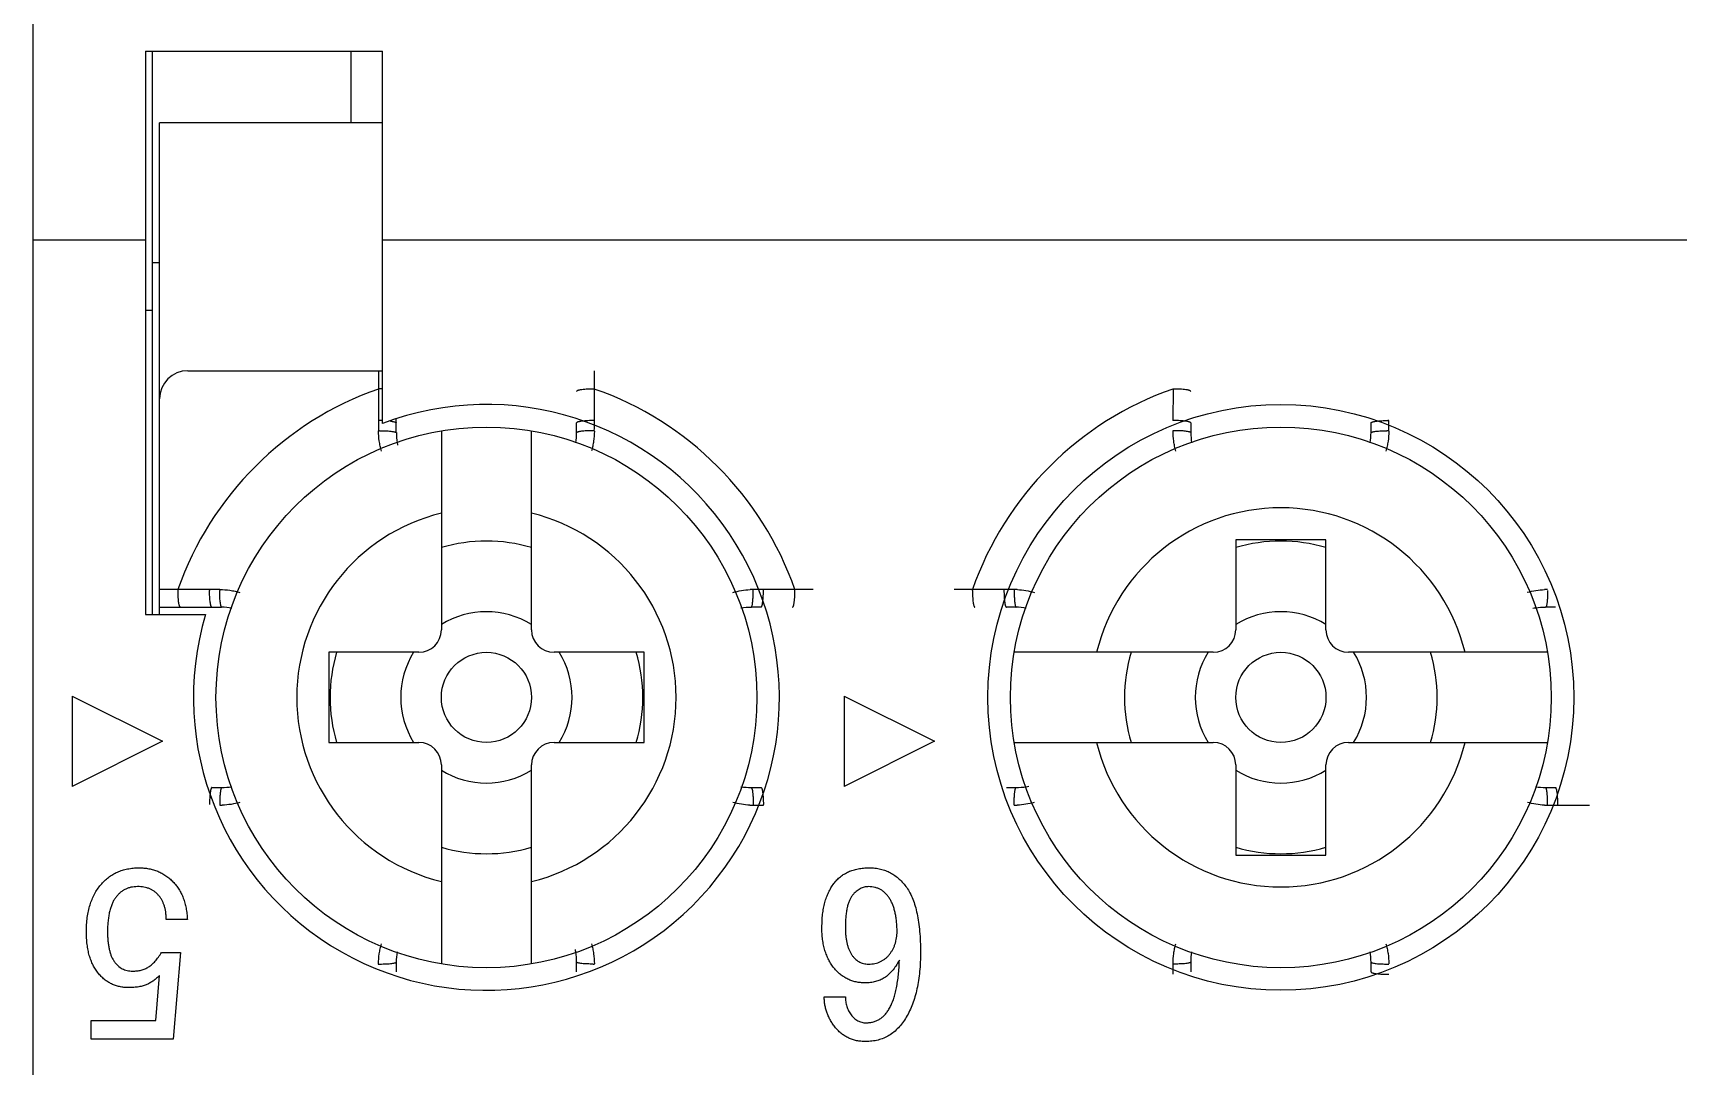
# Model space of a CAD drawing. Header units: millimetres. Extents: x 16.5 to 45.7, y 6.5 to 81.6.
# Drawn here: x 16.5 to 31.1, y 19.04 to 28.21 of the extents above; entities that cross this region are included whole.
import ezdxf

# ---------------------------------------------------------------- set-up
doc = ezdxf.new("R2010")
doc.units = ezdxf.units.MM
doc.header["$LTSCALE"] = 5.713779
doc.layers.get('0').update_dxf_attribs({"linetype": 'CONTINUOUS'})

msp = doc.modelspace()

# ---------------------------------------------------------------- linework, layer by layer
at = {"color": 7}
for p, q in [((16.496, 77.601), (16.496, 6.491)), ((17.496, 28.048), (19.599, 28.048)), ((17.496, 28.048), (17.496, 23.048)), ((17.556, 28.048), (17.556, 23.048)), ((19.321, 27.411), (19.321, 28.048)), ((19.599, 24.742), (19.599, 28.048)), ((19.599, 27.411), (17.621, 27.411)), ((17.621, 23.048), (17.621, 27.411)), ((17.496, 26.371), (16.496, 26.371)), ((42.596, 26.371), (19.599, 26.371)), ((17.556, 26.171), (17.621, 26.171)), ((17.556, 25.746), (17.496, 25.746)), ((17.871, 25.211), (19.599, 25.211)), ((19.562, 25.211), (19.564, 25.048)), ((21.479, 25.048), (21.48, 25.211)), ((19.564, 25.048), (19.563, 24.768)), ((21.479, 24.768), (21.479, 25.048)), ((26.614, 25.048), (26.613, 24.768)), ((19.721, 24.661), (19.721, 24.78)), ((20.121, 24.677), (20.121, 22.911)), ((20.921, 22.911), (20.921, 24.677)), ((21.321, 24.661), (21.321, 24.748)), ((26.771, 24.748), (26.771, 24.661)), ((28.371, 24.661), (28.371, 24.748)), ((27.971, 23.711), (27.171, 23.711)), ((27.171, 23.711), (27.171, 22.911)), ((27.971, 22.911), (27.971, 23.711)), ((17.784, 23.268), (17.621, 23.27)), ((18.064, 23.269), (17.784, 23.268)), ((23.259, 23.268), (22.979, 23.269)), ((23.421, 23.27), (23.259, 23.268)), ((24.834, 23.268), (24.671, 23.27)), ((25.114, 23.269), (24.834, 23.268)), ((17.621, 23.111), (18.171, 23.111)), ((22.958, 23.111), (22.871, 23.111)), ((25.221, 23.111), (25.135, 23.111)), ((30.008, 23.111), (29.921, 23.111)), ((17.496, 23.048), (18.028, 23.048)), ((19.921, 22.711), (19.121, 22.711)), ((19.121, 22.711), (19.121, 21.911)), ((21.921, 22.711), (21.121, 22.711)), ((21.921, 21.911), (21.921, 22.711)), ((26.971, 22.711), (25.205, 22.711)), ((29.938, 22.711), (28.171, 22.711)), ((16.846, 22.321), (17.646, 21.921)), ((16.846, 22.321), (16.846, 21.521)), ((23.696, 22.321), (24.496, 21.921)), ((23.696, 22.321), (23.696, 21.521)), ((17.646, 21.921), (16.846, 21.521)), ((19.121, 21.911), (19.921, 21.911)), ((21.121, 21.911), (21.921, 21.911)), ((24.496, 21.921), (23.696, 21.521)), ((25.205, 21.911), (26.971, 21.911)), ((28.171, 21.911), (29.938, 21.911)), ((20.121, 21.711), (20.121, 19.945)), ((20.921, 19.945), (20.921, 21.711)), ((27.171, 21.711), (27.171, 20.911)), ((27.971, 20.911), (27.971, 21.711)), ((18.085, 21.511), (18.171, 21.511)), ((22.871, 21.511), (22.958, 21.511)), ((25.135, 21.511), (25.221, 21.511)), ((29.921, 21.511), (30.008, 21.511)), ((30.029, 21.353), (30.309, 21.354)), ((27.171, 20.911), (27.971, 20.911)), ((17.867, 20.34), (17.68, 20.34)), ((17.638, 20.048), (17.805, 20.048)), ((17.805, 20.048), (17.742, 19.277)), ((19.564, 19.944), (19.564, 19.938)), ((19.721, 19.961), (19.721, 19.874)), ((21.321, 19.874), (21.321, 19.961)), ((26.771, 19.961), (26.771, 19.874)), ((28.371, 19.874), (28.371, 19.961)), ((17.588, 19.444), (17.621, 19.843)), ((23.519, 19.652), (23.707, 19.652)), ((17.013, 19.444), (17.588, 19.444)), ((17.013, 19.277), (17.013, 19.444)), ((17.742, 19.277), (17.013, 19.277))]:
    msp.add_line(p, q, dxfattribs=at)
for centre, radius in [((27.571, 22.311), 2.6), ((20.521, 22.311), 2.4), ((27.571, 22.311), 2.4), ((20.521, 22.311), 0.4), ((27.571, 22.311), 0.4)]:
    msp.add_circle(centre, radius, dxfattribs=at)
for centre, radius, start, end in [((17.871, 24.961), 0.25, 90, 180), ((20.521, 22.311), 2.9, 109.276, 160.724), ((19.571, 23.98), 1.069, 89.9999, 90.3937), ((19.571, 23.99), 1.059, 88.4552, 89.9984), ((20.521, 22.311), 2.9, 19.276, 70.724), ((27.571, 22.311), 2.9, 109.276, 160.724), ((26.621, 23.979), 1.069, 90, 90.3936), ((20.521, 22.311), 2.6, 163.5372, 110.7797), ((19.571, 23.686), 1.082, 89.9998, 90.4278), ((25.633, 24.751), 6.07, 179.8345, 180.6921), ((19.588, 23.596), 1.081, 90.8456, 91.288), ((19.571, 23.696), 1.072, 88.478, 89.9983), ((21.455, 23.61), 1.068, 89.1548, 89.6901), ((21.455, 23.596), 1.081, 88.712, 89.1544), ((15.409, 24.751), 6.07, 359.3079, 0.1655), ((20.886, 24.679), 0.593, 359.4421, 359.8642), ((26.621, 23.686), 1.083, 90, 90.4277), ((26.638, 23.596), 1.082, 90.8458, 91.2879), ((27.198, 24.678), 0.585, 180.0449, 180.3292), ((26.638, 23.615), 1.063, 90.6182, 90.8456), ((28.505, 23.607), 1.071, 89.1556, 89.6867), ((28.521, 23.686), 1.083, 89.5723, 90), ((28.505, 23.596), 1.082, 88.7121, 89.1542), ((22.459, 24.751), 6.07, 359.3079, 0.1655), ((27.936, 24.679), 0.593, 359.4421, 359.8642), ((20.322, 24.661), 0.6, 180.0077, 188.6683), ((20.321, 24.661), 0.599, 188.6683, 190.8215), ((20.721, 24.661), 0.6, 351.328, 359.996), ((27.372, 24.661), 0.6, 180.0077, 188.6683), ((27.771, 24.661), 0.6, 351.328, 359.996), ((20.521, 22.311), 1.683, 103.7495, 256.2505), ((20.521, 22.311), 1.683, 283.7495, 76.2505), ((27.571, 22.311), 1.683, 13.7495, 166.2505), ((20.521, 22.311), 1.388, 73.2468, 106.7532), ((27.571, 22.311), 1.388, 73.2468, 106.7532), ((18.081, 17.199), 6.07, 89.3079, 90.1655), ((19.147, 23.261), 1.083, 179.5723, 180), ((19.236, 23.244), 1.082, 178.7121, 179.1542), ((22.888, 22.669), 0.599, 90.0571, 92.6625), ((21.806, 23.244), 1.082, 0.8458, 1.2879), ((22.961, 17.199), 6.07, 89.8345, 90.6921), ((25.902, 23.261), 1.069, 179.6063, 180.0001), ((25.131, 17.199), 6.07, 89.3079, 90.1655), ((26.196, 23.261), 1.082, 179.5722, 180.0002), ((25.203, 22.662), 0.606, 87.2333, 89.8523), ((29.938, 22.669), 0.599, 90.0571, 92.6625), ((18.171, 22.511), 0.6, 81.328, 89.996), ((20.521, 22.311), 0.76, 58.2326, 121.7674), ((22.871, 22.51), 0.6, 90.0077, 98.7377), ((25.221, 22.511), 0.6, 81.328, 89.996), ((27.571, 22.311), 0.76, 58.2326, 121.7674), ((29.921, 22.512), 0.599, 98.6683, 100.8215), ((29.921, 22.51), 0.6, 90.0077, 98.6683), ((19.921, 22.911), 0.2, 270, 360), ((21.121, 22.911), 0.2, 180, 270), ((26.971, 22.911), 0.2, 270, 360), ((28.171, 22.911), 0.2, 180, 270), ((20.521, 22.311), 1.388, 163.2468, 196.7532), ((20.521, 22.311), 0.76, 148.2326, 211.7674), ((20.521, 22.311), 0.76, 328.2326, 31.7674), ((20.521, 22.311), 1.388, 343.2468, 16.7532), ((27.571, 22.311), 1.388, 163.2468, 196.7532), ((27.571, 22.311), 0.76, 148.2326, 211.7674), ((27.571, 22.311), 0.76, 328.2326, 31.7674), ((27.571, 22.311), 1.388, 343.2468, 16.7532), ((19.921, 21.711), 0.2, 0, 90), ((21.121, 21.711), 0.2, 90, 180), ((27.571, 22.311), 1.683, 193.7495, 346.2505), ((26.971, 21.711), 0.2, 0, 90), ((28.171, 21.711), 0.2, 90, 180), ((20.521, 22.311), 0.76, 238.2326, 301.7674), ((27.571, 22.311), 0.76, 238.2326, 301.7674), ((18.171, 22.111), 0.6, 270.0077, 278.6683), ((22.871, 22.111), 0.6, 261.2586, 269.996), ((25.221, 22.111), 0.6, 270.0077, 278.6683), ((25.221, 22.11), 0.599, 278.6683, 280.8215), ((29.921, 22.111), 0.6, 261.328, 269.996), ((19.184, 21.377), 1.03, 178.336, 180.8789), ((19.236, 21.378), 1.082, 180.8458, 181.2879), ((18.154, 21.949), 0.596, 270.0528, 272.1709), ((22.889, 21.96), 0.606, 267.2333, 269.8523), ((22.961, 27.423), 6.07, 269.3079, 270.1655), ((21.896, 21.361), 1.083, 359.5723, 0), ((25.204, 21.953), 0.599, 270.0571, 272.6625), ((29.939, 21.96), 0.606, 267.2333, 269.8523), ((28.857, 21.378), 1.081, 358.712, 359.1544), ((30.011, 27.423), 6.07, 269.3079, 270.1655), ((20.521, 22.311), 1.388, 253.2468, 286.7532), ((27.571, 22.311), 1.388, 253.2468, 286.7532), ((20.321, 19.961), 0.6, 171.328, 179.996), ((20.722, 19.961), 0.599, 8.6683, 10.8215), ((20.721, 19.961), 0.6, 0.0077, 8.6683), ((27.371, 19.961), 0.6, 171.2586, 179.996), ((27.771, 19.961), 0.6, 0.0077, 8.7377), ((21.455, 21.015), 1.071, 270.6599, 271.2871), ((20.894, 19.944), 0.585, 0.0449, 0.3292), ((32.683, 19.871), 6.07, 179.3079, 180.1655), ((27.206, 19.943), 0.593, 179.4421, 179.8642), ((26.638, 21.027), 1.082, 268.7163, 269.6457), ((28.505, 21.007), 1.063, 270.6182, 270.8456), ((28.505, 21.026), 1.082, 270.8458, 271.2879), ((27.944, 19.944), 0.585, 0.0449, 0.3292)]:
    msp.add_arc(centre, radius, start, end, dxfattribs=at)
for points, knots in [([(21.479, 25.048), (21.469, 25.048), (21.45, 25.048), (21.422, 25.047), (21.394, 25.046), (21.373, 25.043), (21.357, 25.041), (21.348, 25.039), (21.34, 25.037), (21.333, 25.036), (21.328, 25.034), (21.326, 25.032), (21.323, 25.031), (21.321, 25.029), (21.321, 25.027)], [0, 0, 0, 0, 0.174327, 0.354415, 0.529736, 0.687862, 0.756651, 0.81736, 0.86942, 0.912304, 0.945778, 0.959209, 0.97062, 1, 1, 1, 1]), ([(26.771, 25.027), (26.771, 25.029), (26.77, 25.031), (26.767, 25.032), (26.765, 25.034), (26.76, 25.035), (26.754, 25.037), (26.747, 25.039), (26.738, 25.041), (26.723, 25.043), (26.703, 25.045), (26.677, 25.047), (26.649, 25.048), (26.63, 25.048), (26.621, 25.048)], [0, 0, 0, 0, 0.0294, 0.040659, 0.053871, 0.086705, 0.128688, 0.179675, 0.239246, 0.306937, 0.46343, 0.638672, 0.821023, 1, 1, 1, 1]), ([(19.589, 24.498), (19.585, 24.513), (19.578, 24.542), (19.567, 24.602), (19.564, 24.647), (19.564, 24.677)], [0, 0, 0, 0, 0.249979, 0.50018, 1, 1, 1, 1]), ([(19.572, 24.678), (19.581, 24.678), (19.598, 24.678), (19.624, 24.677), (19.649, 24.676), (19.672, 24.674), (19.691, 24.671), (19.704, 24.669), (19.712, 24.666), (19.716, 24.665), (19.719, 24.663), (19.721, 24.662), (19.721, 24.661)], [0, 0, 0, 0, 0.17237, 0.347429, 0.516253, 0.669109, 0.797112, 0.895405, 0.932461, 0.961744, 0.983922, 1, 1, 1, 1]), ([(19.669, 24.763), (19.675, 24.763), (19.685, 24.761), (19.695, 24.759), (19.7, 24.758)], [0, 0, 0, 0, 0.548164, 1, 1, 1, 1]), ([(19.7, 24.758), (19.703, 24.757), (19.708, 24.756), (19.713, 24.754), (19.716, 24.753), (19.718, 24.752), (19.72, 24.75), (19.721, 24.749), (19.721, 24.748), (19.721, 24.748)], [0, 0, 0, 0, 0.402502, 0.561205, 0.692296, 0.797976, 0.881162, 0.946191, 1, 1, 1, 1]), ([(21.479, 24.768), (21.47, 24.768), (21.451, 24.768), (21.422, 24.767), (21.395, 24.766), (21.373, 24.763), (21.357, 24.761), (21.348, 24.759), (21.34, 24.758), (21.333, 24.756), (21.328, 24.754), (21.326, 24.753), (21.323, 24.751), (21.321, 24.749), (21.321, 24.748)], [0, 0, 0, 0, 0.17411, 0.354176, 0.529633, 0.687963, 0.756848, 0.817636, 0.869751, 0.912658, 0.946115, 0.959521, 0.970895, 1, 1, 1, 1]), ([(21.461, 24.678), (21.452, 24.678), (21.435, 24.678), (21.411, 24.677), (21.387, 24.675), (21.366, 24.673), (21.349, 24.671), (21.337, 24.668), (21.33, 24.666), (21.326, 24.664), (21.323, 24.663), (21.322, 24.662), (21.321, 24.661)], [0, 0, 0, 0, 0.17764, 0.355019, 0.523695, 0.674579, 0.800142, 0.896376, 0.932742, 0.961655, 0.983755, 1, 1, 1, 1]), ([(26.639, 24.498), (26.635, 24.512), (26.628, 24.541), (26.617, 24.6), (26.614, 24.645), (26.614, 24.675)], [0, 0, 0, 0, 0.249971, 0.500162, 1, 1, 1, 1]), ([(26.771, 24.748), (26.771, 24.749), (26.77, 24.751), (26.767, 24.752), (26.765, 24.754), (26.761, 24.755), (26.754, 24.757), (26.747, 24.759), (26.738, 24.761), (26.723, 24.763), (26.703, 24.765), (26.677, 24.767), (26.649, 24.768), (26.63, 24.768), (26.621, 24.768)], [0, 0, 0, 0, 0.029119, 0.040324, 0.053488, 0.086237, 0.128149, 0.179081, 0.238614, 0.306287, 0.462818, 0.638191, 0.820757, 1, 1, 1, 1]), ([(26.771, 24.661), (26.771, 24.662), (26.769, 24.663), (26.767, 24.665), (26.763, 24.666), (26.755, 24.669), (26.742, 24.671), (26.724, 24.674), (26.702, 24.676), (26.678, 24.677), (26.652, 24.678), (26.635, 24.678), (26.626, 24.678)], [0, 0, 0, 0, 0.016142, 0.038277, 0.067391, 0.10414, 0.201533, 0.328471, 0.48049, 0.649269, 0.825341, 1, 1, 1, 1]), ([(28.371, 24.748), (28.371, 24.749), (28.373, 24.751), (28.375, 24.752), (28.378, 24.754), (28.382, 24.755), (28.388, 24.757), (28.396, 24.759), (28.405, 24.761), (28.419, 24.763), (28.44, 24.765), (28.466, 24.767), (28.494, 24.768), (28.512, 24.768), (28.521, 24.768)], [0, 0, 0, 0, 0.029119, 0.040324, 0.053488, 0.086237, 0.128149, 0.179081, 0.238614, 0.306287, 0.462818, 0.638191, 0.820757, 1, 1, 1, 1]), ([(28.371, 24.661), (28.372, 24.662), (28.373, 24.663), (28.376, 24.664), (28.38, 24.666), (28.387, 24.668), (28.399, 24.671), (28.416, 24.673), (28.437, 24.675), (28.461, 24.677), (28.485, 24.678), (28.502, 24.678), (28.511, 24.678)], [0, 0, 0, 0, 0.016244, 0.038344, 0.067259, 0.103628, 0.199871, 0.325445, 0.476338, 0.645016, 0.822385, 1, 1, 1, 1]), ([(21.479, 24.673), (21.479, 24.644), (21.475, 24.6), (21.465, 24.542), (21.458, 24.513), (21.454, 24.499)], [0, 0, 0, 0, 0.499847, 0.750029, 1, 1, 1, 1]), ([(28.529, 24.673), (28.529, 24.644), (28.525, 24.599), (28.515, 24.541), (28.508, 24.512), (28.504, 24.498)], [0, 0, 0, 0, 0.49985, 0.750032, 1, 1, 1, 1]), ([(17.805, 23.111), (17.803, 23.111), (17.801, 23.113), (17.8, 23.115), (17.798, 23.118), (17.797, 23.123), (17.795, 23.129), (17.793, 23.137), (17.791, 23.147), (17.789, 23.162), (17.787, 23.184), (17.785, 23.211), (17.784, 23.24), (17.784, 23.259), (17.784, 23.268)], [0, 0, 0, 0, 0.02938, 0.040791, 0.054222, 0.087696, 0.13058, 0.18264, 0.243349, 0.312138, 0.470264, 0.645585, 0.825673, 1, 1, 1, 1]), ([(18.085, 23.111), (18.083, 23.111), (18.081, 23.113), (18.08, 23.115), (18.079, 23.118), (18.077, 23.122), (18.075, 23.128), (18.073, 23.136), (18.072, 23.144), (18.069, 23.159), (18.067, 23.179), (18.065, 23.206), (18.064, 23.233), (18.064, 23.252), (18.064, 23.261)], [0, 0, 0, 0, 0.029119, 0.040324, 0.053488, 0.086237, 0.128149, 0.179081, 0.238614, 0.306287, 0.462818, 0.638191, 0.820757, 1, 1, 1, 1]), ([(18.155, 23.269), (18.185, 23.269), (18.23, 23.265), (18.29, 23.254), (18.319, 23.247), (18.334, 23.243)], [0, 0, 0, 0, 0.499824, 0.75002, 1, 1, 1, 1]), ([(18.171, 23.111), (18.171, 23.111), (18.169, 23.113), (18.168, 23.116), (18.166, 23.12), (18.164, 23.128), (18.161, 23.141), (18.158, 23.16), (18.156, 23.183), (18.155, 23.208), (18.154, 23.234), (18.155, 23.252), (18.155, 23.26)], [0, 0, 0, 0, 0.016078, 0.038256, 0.067539, 0.104595, 0.202888, 0.330891, 0.483747, 0.652571, 0.82763, 1, 1, 1, 1]), ([(22.708, 23.243), (22.733, 23.25), (22.784, 23.261), (22.835, 23.267), (22.861, 23.268)], [0, 0, 0, 0, 0.499933, 1, 1, 1, 1]), ([(22.887, 23.194), (22.887, 23.199), (22.888, 23.221), (22.888, 23.244), (22.888, 23.26)], [0, 0, 0, 0, 0.247989, 1, 1, 1, 1]), ([(22.958, 23.111), (22.959, 23.111), (22.961, 23.113), (22.963, 23.115), (22.964, 23.118), (22.966, 23.123), (22.968, 23.129), (22.97, 23.137), (22.971, 23.147), (22.974, 23.163), (22.976, 23.184), (22.978, 23.212), (22.979, 23.24), (22.979, 23.26), (22.979, 23.269)], [0, 0, 0, 0, 0.029105, 0.040479, 0.053884, 0.087342, 0.130249, 0.182364, 0.243152, 0.312037, 0.470367, 0.645824, 0.82589, 1, 1, 1, 1]), ([(23.238, 23.111), (23.239, 23.111), (23.241, 23.113), (23.243, 23.115), (23.244, 23.118), (23.246, 23.123), (23.248, 23.129), (23.25, 23.137), (23.251, 23.147), (23.254, 23.162), (23.256, 23.184), (23.258, 23.211), (23.259, 23.24), (23.259, 23.259), (23.259, 23.268)], [0, 0, 0, 0, 0.02938, 0.040791, 0.054222, 0.087696, 0.13058, 0.18264, 0.243349, 0.312138, 0.470264, 0.645585, 0.825673, 1, 1, 1, 1]), ([(24.834, 23.261), (24.834, 23.252), (24.834, 23.233), (24.835, 23.206), (24.837, 23.179), (24.839, 23.159), (24.842, 23.145), (24.843, 23.136), (24.845, 23.128), (24.847, 23.122), (24.849, 23.118), (24.85, 23.115), (24.852, 23.113), (24.853, 23.111), (24.855, 23.111)], [0, 0, 0, 0, 0.178977, 0.361328, 0.53657, 0.693063, 0.760754, 0.820325, 0.871312, 0.913295, 0.946129, 0.959341, 0.9706, 1, 1, 1, 1]), ([(25.114, 23.261), (25.114, 23.252), (25.114, 23.233), (25.115, 23.206), (25.117, 23.179), (25.119, 23.159), (25.122, 23.144), (25.123, 23.136), (25.125, 23.128), (25.127, 23.122), (25.129, 23.118), (25.13, 23.115), (25.131, 23.113), (25.133, 23.111), (25.135, 23.111)], [0, 0, 0, 0, 0.179243, 0.361809, 0.537181, 0.693713, 0.761386, 0.820919, 0.871851, 0.913763, 0.946512, 0.959676, 0.970881, 1, 1, 1, 1]), ([(25.205, 23.269), (25.205, 23.256), (25.204, 23.231), (25.205, 23.207), (25.206, 23.194)], [0, 0, 0, 0, 0.496225, 1, 1, 1, 1]), ([(25.233, 23.268), (25.258, 23.267), (25.309, 23.261), (25.359, 23.25), (25.384, 23.243)], [0, 0, 0, 0, 0.500068, 1, 1, 1, 1]), ([(29.758, 23.244), (29.783, 23.25), (29.834, 23.261), (29.885, 23.267), (29.911, 23.268)], [0, 0, 0, 0, 0.499934, 1, 1, 1, 1]), ([(29.938, 23.26), (29.938, 23.255), (29.938, 23.233), (29.938, 23.211), (29.937, 23.194)], [0, 0, 0, 0, 0.246978, 1, 1, 1, 1]), ([(22.871, 23.111), (22.872, 23.112), (22.874, 23.114), (22.876, 23.119), (22.879, 23.126), (22.881, 23.136), (22.883, 23.148), (22.885, 23.167), (22.886, 23.183), (22.887, 23.194)], [0, 0, 0, 0, 0.04163, 0.104956, 0.193627, 0.309289, 0.450513, 0.615132, 1, 1, 1, 1]), ([(25.206, 23.194), (25.206, 23.183), (25.208, 23.167), (25.21, 23.148), (25.212, 23.136), (25.214, 23.126), (25.216, 23.119), (25.218, 23.114), (25.22, 23.112), (25.221, 23.111)], [0, 0, 0, 0, 0.384741, 0.549308, 0.690682, 0.806411, 0.895049, 0.958382, 1, 1, 1, 1]), ([(29.937, 23.194), (29.936, 23.183), (29.935, 23.167), (29.933, 23.148), (29.931, 23.136), (29.929, 23.126), (29.926, 23.119), (29.924, 23.114), (29.922, 23.112), (29.921, 23.111)], [0, 0, 0, 0, 0.384852, 0.549477, 0.690709, 0.806378, 0.895053, 0.958377, 1, 1, 1, 1]), ([(18.085, 21.511), (18.083, 21.511), (18.081, 21.509), (18.08, 21.507), (18.079, 21.504), (18.077, 21.5), (18.075, 21.494), (18.073, 21.486), (18.072, 21.477), (18.069, 21.463), (18.067, 21.443), (18.065, 21.416), (18.064, 21.389), (18.064, 21.37), (18.064, 21.361)], [0, 0, 0, 0, 0.029119, 0.040324, 0.053488, 0.086237, 0.128149, 0.179081, 0.238614, 0.306287, 0.462818, 0.638191, 0.820757, 1, 1, 1, 1]), ([(18.171, 21.511), (18.171, 21.511), (18.17, 21.51), (18.168, 21.507), (18.165, 21.501), (18.163, 21.491), (18.161, 21.479), (18.159, 21.464), (18.156, 21.44), (18.155, 21.421), (18.155, 21.407)], [0, 0, 0, 0, 0.017375, 0.03985, 0.103022, 0.193664, 0.31232, 0.456616, 0.623396, 1, 1, 1, 1]), ([(22.871, 21.511), (22.872, 21.51), (22.874, 21.508), (22.876, 21.503), (22.879, 21.495), (22.881, 21.486), (22.883, 21.474), (22.885, 21.454), (22.886, 21.439), (22.887, 21.428)], [0, 0, 0, 0, 0.041618, 0.104951, 0.193589, 0.309318, 0.450692, 0.615259, 1, 1, 1, 1]), ([(22.958, 21.511), (22.959, 21.511), (22.961, 21.509), (22.963, 21.507), (22.964, 21.504), (22.966, 21.5), (22.968, 21.494), (22.969, 21.486), (22.971, 21.477), (22.973, 21.463), (22.975, 21.443), (22.977, 21.416), (22.978, 21.389), (22.979, 21.37), (22.979, 21.361)], [0, 0, 0, 0, 0.029119, 0.040324, 0.053488, 0.086237, 0.128149, 0.179081, 0.238614, 0.306287, 0.462818, 0.638191, 0.820757, 1, 1, 1, 1]), ([(25.206, 21.428), (25.206, 21.439), (25.208, 21.454), (25.21, 21.474), (25.212, 21.486), (25.214, 21.495), (25.216, 21.503), (25.218, 21.508), (25.22, 21.51), (25.221, 21.511)], [0, 0, 0, 0, 0.384783, 0.549334, 0.690689, 0.806398, 0.895025, 0.958364, 1, 1, 1, 1]), ([(29.937, 21.428), (29.936, 21.439), (29.935, 21.454), (29.933, 21.474), (29.931, 21.486), (29.929, 21.495), (29.926, 21.503), (29.924, 21.508), (29.922, 21.51), (29.921, 21.511)], [0, 0, 0, 0, 0.384811, 0.549452, 0.690703, 0.806391, 0.895075, 0.958394, 1, 1, 1, 1]), ([(30.029, 21.353), (30.029, 21.362), (30.029, 21.381), (30.028, 21.41), (30.026, 21.438), (30.024, 21.459), (30.021, 21.475), (30.02, 21.484), (30.018, 21.493), (30.016, 21.499), (30.014, 21.504), (30.013, 21.507), (30.011, 21.509), (30.009, 21.511), (30.008, 21.511)], [0, 0, 0, 0, 0.17411, 0.354176, 0.529633, 0.687963, 0.756848, 0.817636, 0.869751, 0.912658, 0.946115, 0.959521, 0.970895, 1, 1, 1, 1]), ([(18.334, 21.378), (18.308, 21.371), (18.256, 21.36), (18.203, 21.355), (18.177, 21.354)], [0, 0, 0, 0, 0.499958, 1, 1, 1, 1]), ([(22.86, 21.354), (22.834, 21.355), (22.783, 21.361), (22.733, 21.372), (22.708, 21.378)], [0, 0, 0, 0, 0.500068, 1, 1, 1, 1]), ([(22.887, 21.428), (22.887, 21.415), (22.888, 21.39), (22.888, 21.366), (22.888, 21.353)], [0, 0, 0, 0, 0.503775, 1, 1, 1, 1]), ([(25.205, 21.353), (25.205, 21.366), (25.204, 21.391), (25.205, 21.415), (25.206, 21.428)], [0, 0, 0, 0, 0.496269, 1, 1, 1, 1]), ([(25.383, 21.378), (25.358, 21.371), (25.308, 21.361), (25.258, 21.355), (25.232, 21.354)], [0, 0, 0, 0, 0.499938, 1, 1, 1, 1]), ([(29.91, 21.354), (29.885, 21.355), (29.834, 21.361), (29.784, 21.372), (29.76, 21.378)], [0, 0, 0, 0, 0.500063, 1, 1, 1, 1]), ([(29.938, 21.362), (29.938, 21.367), (29.938, 21.389), (29.938, 21.411), (29.937, 21.428)], [0, 0, 0, 0, 0.246958, 1, 1, 1, 1]), ([(16.971, 20.231), (16.972, 20.253), (16.972, 20.295), (16.978, 20.356), (16.988, 20.414), (17.002, 20.468), (17.02, 20.518), (17.042, 20.565), (17.068, 20.609), (17.098, 20.648), (17.131, 20.683), (17.167, 20.714), (17.205, 20.74), (17.247, 20.761), (17.29, 20.778), (17.337, 20.789), (17.386, 20.797), (17.42, 20.798), (17.437, 20.798)], [0, 0, 0, 0, 0.077951, 0.15227, 0.222594, 0.290074, 0.354423, 0.416566, 0.47744, 0.537255, 0.595713, 0.652651, 0.708426, 0.764038, 0.820459, 0.878106, 0.937764, 1, 1, 1, 1]), ([(17.437, 20.798), (17.452, 20.798), (17.481, 20.797), (17.525, 20.791), (17.566, 20.782), (17.605, 20.768), (17.642, 20.75), (17.677, 20.729), (17.71, 20.704), (17.74, 20.675), (17.768, 20.643), (17.793, 20.608), (17.814, 20.57), (17.832, 20.529), (17.846, 20.485), (17.856, 20.439), (17.864, 20.39), (17.866, 20.357), (17.867, 20.34)], [0, 0, 0, 0, 0.064411, 0.126086, 0.185944, 0.244366, 0.302148, 0.360108, 0.418905, 0.478834, 0.539545, 0.600038, 0.661597, 0.724636, 0.789347, 0.856388, 0.926642, 1, 1, 1, 1]), ([(23.498, 20.27), (23.499, 20.29), (23.499, 20.329), (23.504, 20.386), (23.512, 20.439), (23.524, 20.489), (23.538, 20.537), (23.557, 20.58), (23.578, 20.621), (23.602, 20.658), (23.631, 20.691), (23.662, 20.72), (23.697, 20.744), (23.734, 20.764), (23.776, 20.779), (23.82, 20.79), (23.868, 20.797), (23.901, 20.798), (23.918, 20.798)], [0, 0, 0, 0, 0.078167, 0.152333, 0.222783, 0.289945, 0.354013, 0.415296, 0.474751, 0.532582, 0.588916, 0.643908, 0.698807, 0.754464, 0.811573, 0.871105, 0.933685, 1, 1, 1, 1]), ([(23.918, 20.798), (23.935, 20.798), (23.969, 20.797), (24.017, 20.788), (24.064, 20.774), (24.107, 20.755), (24.147, 20.73), (24.185, 20.699), (24.22, 20.663), (24.252, 20.622), (24.281, 20.574), (24.306, 20.519), (24.327, 20.457), (24.344, 20.389), (24.357, 20.314), (24.366, 20.232), (24.372, 20.143), (24.373, 20.081), (24.373, 20.049)], [0, 0, 0, 0, 0.051886, 0.101807, 0.150049, 0.19777, 0.245772, 0.294586, 0.345235, 0.398181, 0.454445, 0.515003, 0.580657, 0.652142, 0.729251, 0.812973, 0.902944, 1, 1, 1, 1]), ([(17.424, 20.631), (17.414, 20.631), (17.395, 20.63), (17.366, 20.626), (17.339, 20.618), (17.313, 20.607), (17.29, 20.593), (17.268, 20.577), (17.248, 20.556), (17.229, 20.533), (17.212, 20.507), (17.198, 20.477), (17.186, 20.444), (17.176, 20.408), (17.168, 20.368), (17.163, 20.325), (17.159, 20.278), (17.159, 20.246), (17.159, 20.23)], [0, 0, 0, 0, 0.055208, 0.108008, 0.159616, 0.209813, 0.260063, 0.310517, 0.362633, 0.41719, 0.474544, 0.53511, 0.599771, 0.668827, 0.743217, 0.822964, 0.908305, 1, 1, 1, 1]), ([(17.68, 20.34), (17.679, 20.35), (17.679, 20.371), (17.676, 20.402), (17.671, 20.431), (17.663, 20.459), (17.654, 20.484), (17.643, 20.509), (17.63, 20.531), (17.614, 20.552), (17.596, 20.571), (17.577, 20.587), (17.556, 20.601), (17.533, 20.612), (17.508, 20.621), (17.482, 20.627), (17.453, 20.631), (17.434, 20.631), (17.424, 20.631)], [0, 0, 0, 0, 0.073389, 0.143432, 0.210435, 0.274775, 0.336879, 0.397534, 0.457005, 0.516282, 0.574461, 0.631764, 0.688485, 0.746815, 0.805878, 0.867525, 0.931767, 1, 1, 1, 1]), ([(23.913, 20.631), (23.907, 20.631), (23.893, 20.63), (23.874, 20.627), (23.855, 20.621), (23.837, 20.612), (23.819, 20.601), (23.802, 20.588), (23.785, 20.572), (23.769, 20.554), (23.754, 20.532), (23.741, 20.507), (23.731, 20.477), (23.721, 20.444), (23.715, 20.406), (23.71, 20.364), (23.707, 20.319), (23.707, 20.287), (23.707, 20.27)], [0, 0, 0, 0, 0.042851, 0.08561, 0.127511, 0.17079, 0.216115, 0.262102, 0.311195, 0.363355, 0.419349, 0.480795, 0.54799, 0.62281, 0.704755, 0.795093, 0.893432, 1, 1, 1, 1]), ([(24.165, 20.234), (24.165, 20.25), (24.164, 20.279), (24.161, 20.323), (24.156, 20.364), (24.148, 20.402), (24.139, 20.437), (24.128, 20.47), (24.114, 20.5), (24.098, 20.528), (24.081, 20.552), (24.061, 20.573), (24.041, 20.591), (24.018, 20.606), (23.994, 20.617), (23.968, 20.625), (23.941, 20.63), (23.923, 20.631), (23.913, 20.631)], [0, 0, 0, 0, 0.087837, 0.170322, 0.248257, 0.321998, 0.391753, 0.457275, 0.51982, 0.579961, 0.637115, 0.690947, 0.743135, 0.793224, 0.843291, 0.893946, 0.946107, 1, 1, 1, 1]), ([(17.344, 19.735), (17.33, 19.736), (17.304, 19.736), (17.265, 19.743), (17.229, 19.753), (17.194, 19.767), (17.161, 19.785), (17.13, 19.807), (17.101, 19.834), (17.074, 19.864), (17.05, 19.898), (17.029, 19.935), (17.011, 19.976), (16.996, 20.021), (16.985, 20.068), (16.977, 20.12), (16.972, 20.174), (16.972, 20.212), (16.971, 20.231)], [0, 0, 0, 0, 0.057943, 0.113267, 0.167507, 0.220896, 0.274164, 0.328692, 0.3842, 0.44238, 0.502226, 0.563475, 0.627029, 0.693889, 0.763964, 0.838164, 0.916888, 1, 1, 1, 1]), ([(17.159, 20.23), (17.159, 20.215), (17.159, 20.187), (17.162, 20.147), (17.167, 20.11), (17.173, 20.075), (17.182, 20.044), (17.191, 20.015), (17.204, 19.989), (17.218, 19.966), (17.234, 19.946), (17.251, 19.929), (17.269, 19.914), (17.289, 19.902), (17.31, 19.893), (17.332, 19.886), (17.355, 19.882), (17.372, 19.882), (17.38, 19.881)], [0, 0, 0, 0, 0.093345, 0.179832, 0.261207, 0.336895, 0.406682, 0.472147, 0.533027, 0.59067, 0.645134, 0.697232, 0.747639, 0.7971, 0.846117, 0.895383, 0.9466, 1, 1, 1, 1]), ([(23.882, 19.777), (23.868, 19.777), (23.841, 19.778), (23.801, 19.784), (23.764, 19.795), (23.728, 19.809), (23.694, 19.829), (23.662, 19.851), (23.632, 19.878), (23.604, 19.909), (23.58, 19.944), (23.557, 19.981), (23.54, 20.022), (23.524, 20.066), (23.512, 20.113), (23.504, 20.162), (23.499, 20.215), (23.498, 20.251), (23.498, 20.27)], [0, 0, 0, 0, 0.059006, 0.116309, 0.171709, 0.226262, 0.281122, 0.336746, 0.393908, 0.453069, 0.513873, 0.575642, 0.63921, 0.704677, 0.773564, 0.845055, 0.920605, 1, 1, 1, 1]), ([(23.707, 20.27), (23.707, 20.258), (23.707, 20.233), (23.709, 20.198), (23.714, 20.165), (23.719, 20.133), (23.727, 20.104), (23.736, 20.077), (23.747, 20.052), (23.76, 20.03), (23.774, 20.01), (23.79, 19.992), (23.807, 19.977), (23.825, 19.965), (23.845, 19.955), (23.867, 19.948), (23.89, 19.945), (23.905, 19.944), (23.913, 19.944)], [0, 0, 0, 0, 0.086399, 0.168431, 0.246403, 0.319021, 0.388251, 0.454039, 0.51657, 0.576097, 0.632765, 0.687027, 0.738675, 0.789712, 0.84044, 0.891742, 0.944342, 1, 1, 1, 1]), ([(23.913, 19.944), (23.923, 19.944), (23.941, 19.945), (23.968, 19.948), (23.994, 19.955), (24.018, 19.965), (24.04, 19.977), (24.061, 19.992), (24.081, 20.009), (24.098, 20.029), (24.114, 20.051), (24.127, 20.074), (24.139, 20.098), (24.148, 20.123), (24.156, 20.149), (24.161, 20.177), (24.164, 20.205), (24.165, 20.224), (24.165, 20.234)], [0, 0, 0, 0, 0.065852, 0.129262, 0.190339, 0.249731, 0.308265, 0.367421, 0.427388, 0.489556, 0.552318, 0.614691, 0.675904, 0.738117, 0.801784, 0.865697, 0.931912, 1, 1, 1, 1]), ([(17.38, 19.881), (17.393, 19.882), (17.419, 19.883), (17.457, 19.889), (17.491, 19.901), (17.524, 19.918), (17.554, 19.941), (17.583, 19.97), (17.612, 20.006), (17.629, 20.034), (17.638, 20.048)], [0, 0, 0, 0, 0.123641, 0.239976, 0.352324, 0.460953, 0.574962, 0.700571, 0.842731, 1, 1, 1, 1]), ([(19.564, 19.944), (19.564, 19.975), (19.567, 20.02), (19.578, 20.08), (19.585, 20.109), (19.589, 20.124)], [0, 0, 0, 0, 0.499824, 0.75002, 1, 1, 1, 1]), ([(21.454, 20.123), (21.458, 20.108), (21.465, 20.08), (21.475, 20.021), (21.479, 19.977), (21.479, 19.947)], [0, 0, 0, 0, 0.249974, 0.500165, 1, 1, 1, 1]), ([(24.373, 20.049), (24.373, 20.02), (24.372, 19.963), (24.366, 19.879), (24.356, 19.8), (24.343, 19.725), (24.325, 19.655), (24.304, 19.59), (24.278, 19.529), (24.248, 19.473), (24.215, 19.422), (24.178, 19.378), (24.138, 19.34), (24.094, 19.309), (24.047, 19.285), (23.996, 19.268), (23.942, 19.258), (23.904, 19.257), (23.885, 19.256)], [0, 0, 0, 0, 0.084811, 0.165106, 0.241752, 0.314289, 0.383724, 0.449916, 0.513144, 0.574303, 0.632358, 0.687441, 0.739913, 0.790947, 0.84146, 0.892316, 0.944844, 1, 1, 1, 1]), ([(26.614, 19.949), (26.614, 19.978), (26.618, 20.023), (26.628, 20.081), (26.635, 20.11), (26.639, 20.124)], [0, 0, 0, 0, 0.499851, 0.750032, 1, 1, 1, 1]), ([(28.504, 20.124), (28.508, 20.11), (28.515, 20.081), (28.525, 20.022), (28.529, 19.977), (28.529, 19.947)], [0, 0, 0, 0, 0.249971, 0.500162, 1, 1, 1, 1]), ([(19.564, 19.944), (19.573, 19.944), (19.591, 19.944), (19.618, 19.945), (19.644, 19.946), (19.669, 19.948), (19.689, 19.95), (19.703, 19.953), (19.712, 19.955), (19.716, 19.957), (19.719, 19.959), (19.721, 19.96), (19.721, 19.961)], [0, 0, 0, 0, 0.167649, 0.34045, 0.509351, 0.663828, 0.794057, 0.894324, 0.93203, 0.961701, 0.984014, 1, 1, 1, 1]), ([(21.467, 19.944), (21.459, 19.944), (21.441, 19.944), (21.416, 19.945), (21.391, 19.946), (21.369, 19.948), (21.351, 19.951), (21.338, 19.953), (21.33, 19.956), (21.326, 19.957), (21.323, 19.959), (21.322, 19.96), (21.321, 19.961)], [0, 0, 0, 0, 0.174157, 0.350009, 0.518881, 0.670978, 0.798161, 0.895771, 0.932561, 0.961711, 0.983866, 1, 1, 1, 1]), ([(24.186, 19.979), (24.175, 19.961), (24.156, 19.928), (24.123, 19.884), (24.089, 19.848), (24.053, 19.82), (24.015, 19.801), (23.973, 19.787), (23.929, 19.778), (23.898, 19.778), (23.882, 19.777)], [0, 0, 0, 0, 0.159288, 0.301131, 0.42727, 0.540846, 0.649585, 0.761323, 0.876986, 1, 1, 1, 1]), ([(23.891, 19.423), (23.902, 19.423), (23.924, 19.424), (23.956, 19.431), (23.986, 19.441), (24.014, 19.457), (24.039, 19.476), (24.063, 19.5), (24.084, 19.528), (24.104, 19.561), (24.121, 19.598), (24.137, 19.639), (24.15, 19.684), (24.161, 19.735), (24.17, 19.79), (24.178, 19.849), (24.183, 19.912), (24.185, 19.956), (24.186, 19.979)], [0, 0, 0, 0, 0.048197, 0.094342, 0.139533, 0.184244, 0.230557, 0.278093, 0.328703, 0.382747, 0.440594, 0.503541, 0.571646, 0.645273, 0.724864, 0.810507, 0.90185, 1, 1, 1, 1]), ([(26.771, 19.961), (26.771, 19.96), (26.769, 19.959), (26.767, 19.957), (26.763, 19.956), (26.756, 19.954), (26.743, 19.951), (26.726, 19.948), (26.705, 19.946), (26.681, 19.945), (26.656, 19.944), (26.64, 19.944), (26.631, 19.944)], [0, 0, 0, 0, 0.016237, 0.038352, 0.067295, 0.103695, 0.20011, 0.325914, 0.476846, 0.64561, 0.822844, 1, 1, 1, 1]), ([(28.371, 19.961), (28.372, 19.96), (28.373, 19.959), (28.376, 19.957), (28.38, 19.956), (28.388, 19.953), (28.4, 19.951), (28.419, 19.948), (28.441, 19.946), (28.465, 19.945), (28.491, 19.944), (28.508, 19.944), (28.516, 19.944)], [0, 0, 0, 0, 0.016142, 0.038277, 0.067391, 0.10414, 0.201533, 0.328471, 0.48049, 0.649269, 0.825341, 1, 1, 1, 1]), ([(28.371, 19.874), (28.371, 19.873), (28.373, 19.871), (28.376, 19.869), (28.378, 19.868), (28.383, 19.866), (28.39, 19.864), (28.398, 19.862), (28.407, 19.861), (28.423, 19.859), (28.445, 19.856), (28.472, 19.855), (28.501, 19.854), (28.52, 19.854), (28.529, 19.854)], [0, 0, 0, 0, 0.029105, 0.040479, 0.053884, 0.087342, 0.130249, 0.182364, 0.243152, 0.312037, 0.470367, 0.645824, 0.82589, 1, 1, 1, 1]), ([(17.621, 19.843), (17.612, 19.834), (17.595, 19.817), (17.567, 19.796), (17.538, 19.777), (17.508, 19.761), (17.474, 19.749), (17.435, 19.741), (17.391, 19.736), (17.36, 19.736), (17.344, 19.735)], [0, 0, 0, 0, 0.119348, 0.234183, 0.345427, 0.453614, 0.567379, 0.695582, 0.8397, 1, 1, 1, 1]), ([(23.885, 19.256), (23.872, 19.257), (23.845, 19.257), (23.807, 19.263), (23.77, 19.273), (23.736, 19.287), (23.703, 19.304), (23.673, 19.325), (23.645, 19.35), (23.619, 19.379), (23.596, 19.41), (23.575, 19.442), (23.558, 19.475), (23.544, 19.509), (23.532, 19.544), (23.525, 19.579), (23.52, 19.615), (23.519, 19.64), (23.519, 19.652)], [0, 0, 0, 0, 0.067355, 0.132117, 0.194361, 0.256222, 0.317147, 0.378263, 0.441297, 0.506224, 0.57133, 0.634539, 0.696423, 0.75698, 0.817377, 0.877931, 0.938632, 1, 1, 1, 1]), ([(23.707, 19.652), (23.707, 19.638), (23.708, 19.609), (23.718, 19.568), (23.734, 19.529), (23.753, 19.499), (23.77, 19.477), (23.784, 19.463), (23.799, 19.45), (23.816, 19.44), (23.833, 19.433), (23.851, 19.427), (23.871, 19.423), (23.884, 19.423), (23.891, 19.423)], [0, 0, 0, 0, 0.132001, 0.259955, 0.388282, 0.518084, 0.582715, 0.644763, 0.703628, 0.762291, 0.819902, 0.878259, 0.938104, 1, 1, 1, 1])]:
    msp.add_open_spline(points, degree=3, knots=knots, dxfattribs=at)

doc.saveas('drawing.dxf')
